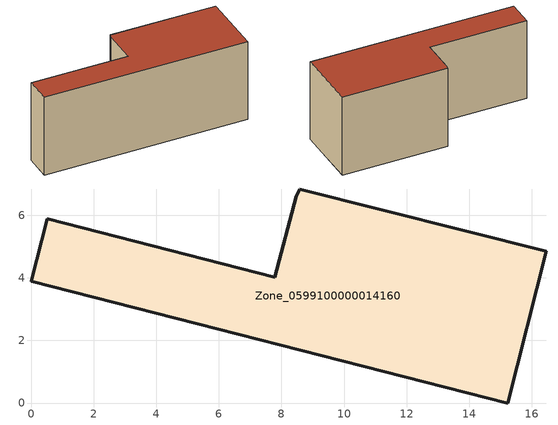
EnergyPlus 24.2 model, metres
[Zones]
Zone_0599100000014160
 floor ground (C_G): 8.47,6.6 8.59,6.84 16.47,4.84 15.23,0 0,3.9 0.52,5.88 7.79,4.01 z0
 wall outside (C_F): 15.23,0 16.47,4.84 8.59,6.84 8.47,6.6 7.79,4.01 0.52,5.88 0,3.9 15.23,0 z0:6.41
 roof outside (C_R): 8.59,6.84 8.47,6.6 7.79,4.01 0.52,5.88 0,3.9 15.23,0 16.47,4.84 z6.41
[BUILDING]
Pand.0599100000014160: North Axis=0; Terrain=City; Loads Convergence Tolerance Value=0.04; Temperature Convergence Tolerance Value=0.4; Solar Distribution=FullExterior; Maximum Number of Warmup Days=25; Minimum Number of Warmup Days=1
[Site:Location]
Rotterdam.The.Hague.AP_ZH_NLD Design_Conditions: Latitude=51.96; Longitude=4.45; Time Zone=1; Elevation=-4.5
[SITE:GROUNDTEMPERATURE:BUILDINGSURFACE]
18, 18, 18, 18, 18, 18, 18, 18, 18, 18, 18, 18
[MATERIAL] Thermal Absorptance=0.9; Solar Absorptance=0.7; Visible Absorptance=0.7
Name | Roughness | Thickness | Conductivity | Density | Specific Heat
G.TC.1946 | MediumSmooth | 0.15 | 1 | 540 | 1210
F.TC.1946 | Rough | 0.3 | 0.857143 | 1920 | 840
R.TC.1946 | MediumRough | 0.2 | 0.909091 | 1500 | 1000
[CONSTRUCTION]
C_G: G.TC.1946
C_F: F.TC.1946
C_R: R.TC.1946
[ZONE]
Zone_0599100000014160: Type=1; Multiplier=1; Ceiling Height=Autocalculate; Volume=Autocalculate; Floor Area=autocalculate; Part of Total Floor Area=Yes
[ZONEINFILTRATION:DESIGNFLOWRATE]
Infil_Zone_0599100000014160: Zone or ZoneList or Space or SpaceList=Zone_0599100000014160; Schedule=AlwaysOn; Design Flow Rate Calculation Method=Flow/Area; Flow Rate per Floor Area=0.003; Constant Term Coefficient=1; Temperature Term Coefficient=0; Velocity Term Coefficient=0; Velocity Squared Term Coefficient=0
[HVACTEMPLATE:ZONE:IDEALLOADSAIRSYSTEM]
Zone_0599100000014160: Maximum Heating Supply Air Temperature=50; Minimum Cooling Supply Air Temperature=13; Maximum Heating Supply Air Humidity Ratio=0.0156; Minimum Cooling Supply Air Humidity Ratio=0.0077; Heating Limit=NoLimit; Cooling Limit=NoLimit; Dehumidification Control Type=ConstantSensibleHeatRatio; Cooling Sensible Heat Ratio=0.7; Dehumidification Setpoint=60; Humidification Control Type=None; Humidification Setpoint=30; Outdoor Air Method=None; Outdoor Air Flow Rate per Person=0.00944; Outdoor Air Flow Rate per Zone Floor Area=0; Outdoor Air Flow Rate per Zone=0; Demand Controlled Ventilation Type=None; Outdoor Air Economizer Type=NoEconomizer; Heat Recovery Type=None; Sensible Heat Recovery Effectiveness=0.7; Latent Heat Recovery Effectiveness=0.65
[ZONECONTROL:THERMOSTAT]
ThermostatControl_Zone_0599100000014160: Zone or ZoneList=Zone_0599100000014160; Control Type Schedule=DualSetpointControlType; Control 1=Thermostat_Zone_0599100000014160; Temperature Difference Between Cutout And Setpoint=0
[THERMOSTATSETPOINT:DUALSETPOINT]
Thermostat_Zone_0599100000014160: Heating Setpoint Temperature Schedule=HeatingSetpoint_Zone_0599100000014160; Cooling Setpoint Temperature Schedule=CoolingSetpoint_Zone_0599100000014160
[SCHEDULE:COMPACT]
HeatingSetpoint_Zone_0599100000014160: Through: 12/31, For: AllDays, Until: 24:00, 21
CoolingSetpoint_Zone_0599100000014160: Through: 12/31, For: AllDays, Until: 24:00, 24
DualSetpointControlType: Through: 12/31, For: AllDays, Until: 24:00, 4
AlwaysOn: Through: 12/31, For: AllDays, Until: 24:00, 1
